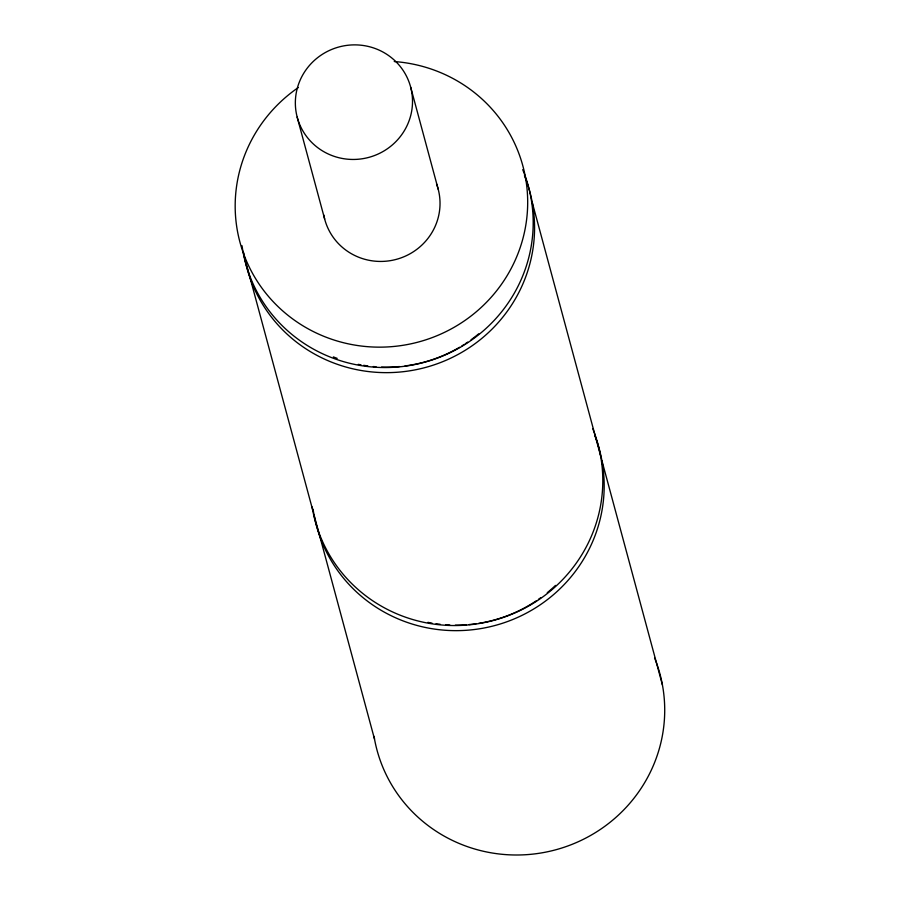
<?xml version="1.0" encoding="UTF-8"?>
<svg xmlns="http://www.w3.org/2000/svg" width="900" height="900" viewBox="0 0 900 900"><rect width="100%" height="100%" fill="white"/><g stroke="black" fill="none" stroke-linecap="round" stroke-linejoin="round"><path stroke-width="1.35" d="M532.26 202.523L600.502 455.434M601.875 460.53L662.411 684.889M410.692 87.255A58.691 57.195 -15.1 0 1 338.096 157.523A58.691 57.195 -15.1 0 1 312.975 61.718A58.691 57.195 -15.1 0 1 410.692 87.255L438.199 189.236M297.146 117.079L324.664 219.049M244.373 256.748L312.604 509.659M313.988 514.755L374.524 739.114M654.604 658.012A146.498 142.74 -15.1 0 1 556.92 849.465A146.498 142.74 -15.1 0 1 374.04 736.357M594.585 434.959A146.498 142.74 -15.1 0 1 494.314 625.68A146.498 142.74 -15.1 0 1 313.088 509.243M555.491 585.416A140.861 137.25 -15.1 0 1 547.256 592.695M540.686 597.758A140.861 137.25 -15.1 0 1 538.436 599.344M536.164 600.896A140.861 137.25 -15.1 0 1 478.71 623.363M475.976 623.768A140.861 137.25 -15.1 0 1 469.103 624.555M466.335 624.78A140.861 137.25 -15.1 0 1 455.31 625.151M449.809 625.005A140.861 137.25 -15.1 0 1 445.669 624.769M440.156 624.262A140.861 137.25 -15.1 0 1 436.05 623.745M431.966 623.104A140.861 137.25 -15.1 0 1 427.928 622.35M478.699 333.81A140.861 137.25 -15.1 0 1 471.071 339.75M467.685 342.124A140.861 137.25 -15.1 0 1 465.401 343.654M464.243 344.396A140.861 137.25 -15.1 0 1 461.914 345.859M459.551 347.276A140.861 137.25 -15.1 0 1 404.989 365.951M399.488 366.548A140.861 137.25 -15.1 0 1 381.566 367.054M376.054 366.761A140.861 137.25 -15.1 0 1 373.298 366.536M367.808 365.918A140.861 137.25 -15.1 0 1 363.713 365.321M361.001 364.86A140.861 137.25 -15.1 0 1 358.312 364.343M337.174 358.369A140.861 137.25 -15.1 0 1 333.349 356.895M592.695 428.569A146.498 142.74 -15.1 0 1 495.011 620.01A146.498 142.74 -15.1 0 1 312.131 506.902M524.452 175.657A146.498 142.74 -15.1 0 1 426.082 367.301A146.498 142.74 -15.1 0 1 243.675 252.619M522.709 169.65A146.498 142.74 -15.1 0 1 424.294 362.306A146.498 142.74 -15.1 0 1 242.032 245.734M394.256 61.538A146.498 142.74 -15.1 0 1 517.207 255.555A146.498 142.74 -15.1 0 1 290.171 317.048A146.498 142.74 -15.1 0 1 298.384 87.502M436.511 183.881A58.691 57.195 -15.1 0 1 396.641 259.279A58.691 57.195 -15.1 0 1 323.752 214.954"/></g></svg>
